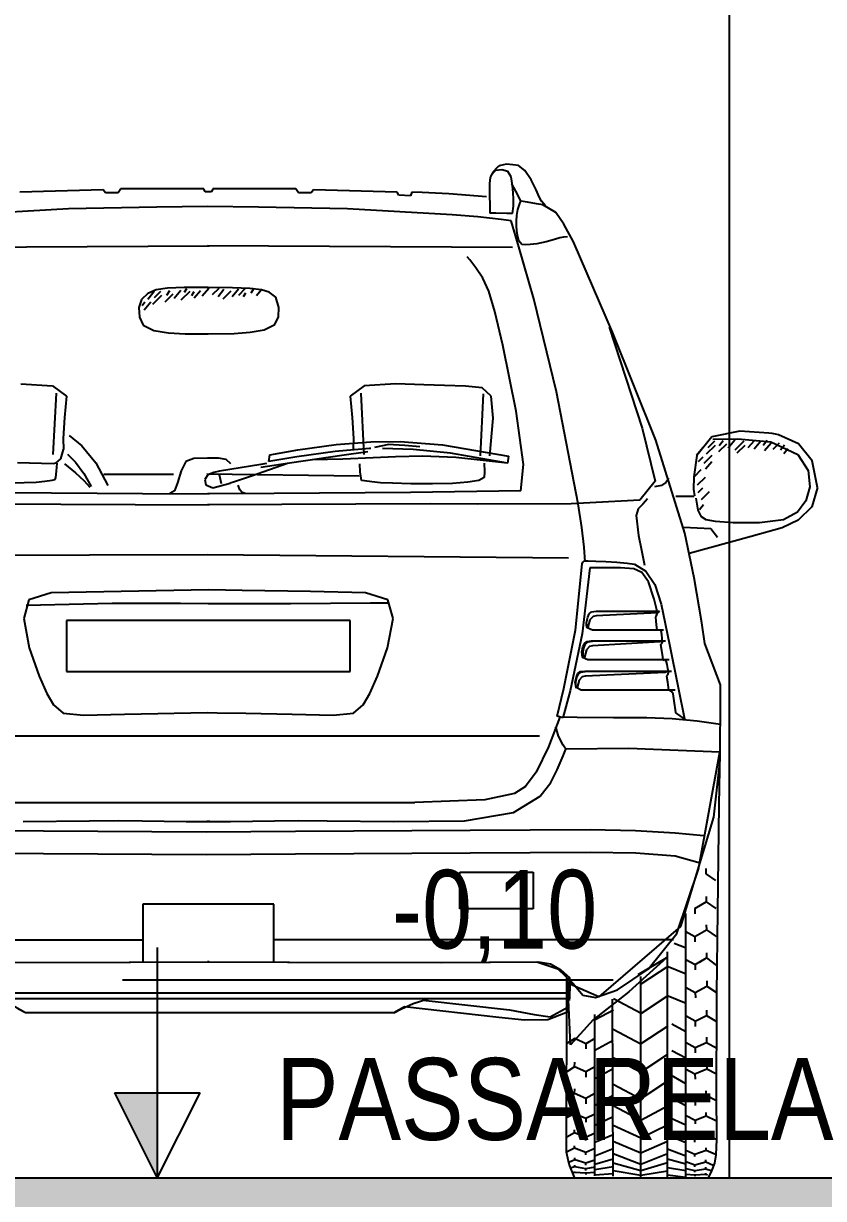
# Model space of a CAD drawing. Header units: millimetres. Extents: x -6300 to 1991, y -4770 to 4545.
# Drawn here: x 1400.937 to 1402.362, y 95.124 to 97.216 of the extents above; entities that cross this region are included whole.
import ezdxf
from ezdxf.enums import TextEntityAlignment as Align

# ---------------------------------------------------------------- set-up
doc = ezdxf.new("R2010")
doc.units = ezdxf.units.MM
doc.header["$LTSCALE"] = 20
doc.header["$MEASUREMENT"] = 0
doc.layers.get('0').update_dxf_attribs({"linetype": 'CONTINUOUS'})
for name, color, linetype in [('COTA', 7, 'CONTINUOUS'), ('E-txt-g', 3, 'CONTINUOUS'), ('MOBIL', 7, 'CONTINUOUS')]:
    doc.layers.add(name, color=color, linetype=linetype)
doc.layers.add('E-Txt-W', color=7, linetype='CONTINUOUS', lineweight=20)
doc.styles.add('F2', font='ARIALN.TTF')
doc.styles.add('REG60', font='romans.shx', dxfattribs={"width": 0.8, "height": 0.15})
doc.styles.add('REG80', font='romans.shx', dxfattribs={"width": 0.8, "height": 0.2})

# ---------------------------------------------------------------- blocks, each defined once
blk = doc.blocks.new('TXT-AMB75')
at = {"layer": 'E-txt-g', "style": 'REG80', "width": 0.8, "flags": 8}
blk.add_attdef('TXT', text='', height=0.2, dxfattribs=at).set_placement((0.0055, 0.2964), align=Align.CENTER)
at = {"layer": 'E-Txt-W', "style": 'REG60', "width": 0.8, "flags": 8}
blk.add_attdef('TXT', text='', height=0.15, dxfattribs=at).set_placement((0.0055, 0.0271), align=Align.CENTER)
blk = doc.blocks.new('Ind-Nivel-CT2')
at = {"color": 4}
for p, q in [((0, 0.5868), (0, 0)), ((-0.0885, 0.5046), (1.16, 0.5046)), ((-0.1089, 0.2177), (0, 0)), ((-0.1089, 0.2177), (0.1089, 0.2177)), ((0, 0), (0.1089, 0.2177))]:
    blk.add_line(p, q, dxfattribs=at)
blk.add_solid([(-0.1089, 0.2177), (0, 0.2177), (0, 0)], dxfattribs=at)
at = {"color": 4, "style": 'F2'}
blk.add_attdef('NIVEL1', (0.1617, 0.6014), '', height=0.2, dxfattribs=at)
blk = doc.blocks.new('Austin Mini arrière')
at = {"color": 8, "linetype": 'Continuous', "flags": 128}
for points in [[(1.1928, -28.829), (1.184, -28.838)], [(1.1956, -28.8232), (1.1878, -28.8318)], [(1.2043, -28.8276), (1.1928, -28.829)], [(1.1975, -28.8218), (1.1956, -28.8232)], [(1.1995, -28.8206), (1.1975, -28.8218)], [(1.2017, -28.8196), (1.1995, -28.8206)], [(1.2124, -28.8177), (1.2017, -28.8196)], [(1.2146, -28.8306), (1.2043, -28.8276)], [(1.2237, -28.8184), (1.2124, -28.8177)], [(1.2336, -28.8201), (1.2237, -28.8184)], [(1.2448, -28.8287), (1.2336, -28.8201)], [(1.2561, -28.8455), (1.2448, -28.8287)], [(1.1833, -28.841), (1.1819, -28.8517)], [(1.1878, -28.8318), (1.1833, -28.841)], [(1.2206, -28.8402), (1.2146, -28.8306)], [(1.223, -28.8555), (1.2206, -28.8402)], [(1.2652, -28.8633), (1.2561, -28.8455)], [(0.494, -28.8633), (0.3452, -28.8675)], [(0.4982, -28.8686), (0.494, -28.8633)], [(0.5204, -28.8686), (0.4982, -28.8686)], [(0.5256, -28.8612), (0.5204, -28.8686)], [(0.6733, -28.8612), (0.5256, -28.8612)], [(0.6754, -28.8665), (0.6733, -28.8612)], [(0.687, -28.8665), (0.6754, -28.8665)], [(0.6892, -28.8612), (0.687, -28.8665)], [(0.8369, -28.8612), (0.6892, -28.8612)], [(0.8421, -28.8686), (0.8369, -28.8612)], [(0.8643, -28.8686), (0.8421, -28.8686)], [(0.8685, -28.8633), (0.8643, -28.8686)], [(1.0173, -28.8675), (0.8685, -28.8633)], [(1.0204, -28.8728), (1.0173, -28.8675)], [(1.0437, -28.8675), (1.0415, -28.8739)], [(1.062, -28.8681), (1.0437, -28.8675)], [(1.1099, -28.8705), (1.062, -28.8681)], [(1.1767, -28.8756), (1.1099, -28.8705)], [(1.1819, -28.8517), (1.1821, -28.8705)], [(1.1821, -28.8705), (1.1826, -28.8934)], [(1.2256, -28.8591), (1.222, -28.8528)], [(1.2241, -28.8686), (1.223, -28.8555)], [(1.225, -28.8793), (1.2241, -28.8686)], [(1.2327, -28.8721), (1.2256, -28.8591)], [(1.2705, -28.8754), (1.2652, -28.8633)], [(1.0415, -28.8739), (1.0204, -28.8728)], [(1.223, -28.9055), (1.2249, -28.892)], [(1.2249, -28.892), (1.225, -28.8793)], [(1.2325, -28.8981), (1.2353, -28.8896)], [(1.2378, -28.8834), (1.2327, -28.8721)], [(1.2353, -28.8896), (1.2371, -28.8848)], [(1.2371, -28.8848), (1.2378, -28.8834)], [(1.2495, -28.8853), (1.2378, -28.8834)], [(1.2658, -28.8883), (1.2495, -28.8853)], [(1.2769, -28.8902), (1.2658, -28.8883)], [(1.2747, -28.8832), (1.2705, -28.8754)], [(1.2821, -28.8918), (1.2747, -28.8832)], [(1.3003, -28.9036), (1.2769, -28.8902)], [(0.4324, -28.8972), (0.2471, -28.9076)], [(0.5893, -28.8941), (0.4324, -28.8972)], [(0.6797, -28.8929), (0.5893, -28.8941)], [(0.7708, -28.8941), (0.6797, -28.8929)], [(0.9293, -28.8972), (0.7708, -28.8941)], [(1.1154, -28.9076), (0.9293, -28.8972)], [(1.1615, -28.9113), (1.1154, -28.9076)], [(1.2029, -28.9159), (1.1615, -28.9113)], [(1.1826, -28.8934), (1.1829, -28.9045)], [(1.1935, -28.9047), (1.1829, -28.9045)], [(1.2131, -28.9052), (1.1935, -28.9047)], [(1.223, -28.9055), (1.2131, -28.9052)], [(1.2302, -28.9191), (1.2306, -28.9088)], [(1.2306, -28.9088), (1.2325, -28.8981)], [(1.3145, -28.9243), (1.3003, -28.9036)], [(1.2209, -28.9182), (1.2029, -28.9159)], [(1.2346, -28.9646), (1.2209, -28.9182)], [(1.2304, -28.9277), (1.2302, -28.9191)], [(1.2308, -28.9354), (1.2304, -28.9277)], [(1.3317, -28.9556), (1.3145, -28.9243)], [(1.2321, -28.9442), (1.2308, -28.9354)], [(1.2346, -28.954), (1.2321, -28.9442)], [(1.2396, -28.9604), (1.2346, -28.954)], [(1.2979, -28.9519), (1.2827, -28.956)], [(1.3075, -28.9489), (1.2979, -28.9519)], [(1.3137, -28.9476), (1.3075, -28.9489)], [(1.3211, -28.9467), (1.3137, -28.9476)], [(0.1395, -28.9657), (0.6828, -28.9627)], [(1.223, -28.9657), (0.6797, -28.9627)], [(1.2613, -29.0571), (1.2346, -28.9646)], [(1.2469, -28.9611), (1.2396, -28.9604)], [(1.2547, -28.9604), (1.2469, -28.9611)], [(1.2663, -28.9591), (1.2547, -28.9604)], [(1.2827, -28.956), (1.2663, -28.9591)], [(1.4014, -29.1167), (1.3317, -28.9556)], [(1.1471, -28.9879), (1.1425, -28.9825)], [(1.1579, -29.0018), (1.1471, -28.9879)], [(1.1703, -29.0205), (1.1579, -29.0018)], [(0.6083, -29.0384), (0.5882, -29.0414)], [(0.6384, -29.0373), (0.6083, -29.0384)], [(0.681, -29.0371), (0.6384, -29.0373)], [(0.7241, -29.0375), (0.681, -29.0371)], [(0.7553, -29.0388), (0.7241, -29.0375)], [(1.1807, -29.0437), (1.1703, -29.0205)], [(0.562, -29.0582), (0.5576, -29.073)], [(0.5732, -29.0477), (0.562, -29.0582)], [(0.5882, -29.0414), (0.5732, -29.0477)], [(0.5849, -29.0442), (0.5732, -29.0582)], [(0.5976, -29.0514), (0.5817, -29.0672)], [(0.5962, -29.0442), (0.5846, -29.0555)], [(0.6178, -29.049), (0.6036, -29.0631)], [(0.612, -29.0432), (0.6065, -29.0514)], [(0.6323, -29.0425), (0.6206, -29.0565)], [(0.6484, -29.0442), (0.6325, -29.0599)], [(0.6425, -29.0394), (0.638, -29.0462)], [(0.6554, -29.0449), (0.651, -29.0517)], [(0.6671, -29.0432), (0.6559, -29.0558)], [(0.6822, -29.0388), (0.6705, -29.0528)], [(0.6997, -29.039), (0.6882, -29.0504)], [(0.7087, -29.0408), (0.6986, -29.0536)], [(0.7213, -29.0439), (0.7071, -29.0579)], [(0.7351, -29.0398), (0.7234, -29.0538)], [(0.7464, -29.0397), (0.7349, -29.0511)], [(0.7477, -29.047), (0.7432, -29.0537)], [(0.776, -29.0414), (0.7553, -29.0388)], [(0.7622, -29.0388), (0.7567, -29.047)], [(0.7755, -29.0418), (0.7672, -29.0517)], [(0.7895, -29.0453), (0.776, -29.0414)], [(0.8015, -29.0546), (0.7895, -29.0453)], [(0.8066, -29.073), (0.8015, -29.0546)], [(1.1914, -29.08), (1.1807, -29.0437)], [(1.3015, -29.2231), (1.2613, -29.0571)], [(0.5576, -29.073), (0.5584, -29.0897)], [(0.5679, -29.063), (0.5635, -29.0698)], [(0.5788, -29.0634), (0.5671, -29.0774)], [(0.806, -29.0893), (0.8066, -29.073)], [(1.2061, -29.1397), (1.1914, -29.08)], [(0.5584, -29.0897), (0.5651, -29.1041)], [(0.7996, -29.103), (0.806, -29.0893)], [(0.5651, -29.1041), (0.5842, -29.1137)], [(0.5842, -29.1137), (0.6104, -29.118)], [(0.6104, -29.118), (0.6397, -29.1194)], [(0.6397, -29.1194), (0.681, -29.1194)], [(0.681, -29.1194), (0.7275, -29.119)], [(0.7275, -29.119), (0.756, -29.1169)], [(0.756, -29.1169), (0.7807, -29.1122)], [(0.7807, -29.1122), (0.7996, -29.103)], [(1.395, -29.1076), (1.4538, -29.2873)], [(1.4786, -29.3087), (1.4014, -29.1167)], [(1.2298, -29.257), (1.2061, -29.1397)], [(0.3474, -29.2088), (0.4036, -29.2124)], [(0.4036, -29.2124), (0.4286, -29.2305)], [(0.4099, -29.2252), (0.4043, -29.3344)], [(0.9589, -29.2124), (0.9339, -29.2305)], [(0.9526, -29.2252), (0.9581, -29.3344)], [(1.0151, -29.2088), (0.9589, -29.2124)], [(1.0648, -29.2104), (1.0151, -29.2088)], [(1.1017, -29.2113), (1.0648, -29.2104)], [(1.1393, -29.2127), (1.1017, -29.2113)], [(1.1692, -29.2157), (1.1393, -29.2127)], [(1.1852, -29.2307), (1.1692, -29.2157)], [(1.3401, -29.4225), (1.3015, -29.2231)], [(0.4286, -29.2305), (0.4251, -29.2684)], [(0.9339, -29.2305), (0.9374, -29.2684)], [(1.1706, -29.2267), (1.1655, -29.3366)], [(1.1887, -29.2699), (1.1852, -29.2307)], [(0.4251, -29.2684), (0.4229, -29.3057)], [(0.9374, -29.2684), (0.9396, -29.3057)], [(1.2429, -29.3524), (1.2298, -29.257)], [(1.1829, -29.337), (1.1887, -29.2699)], [(1.4538, -29.2873), (1.4769, -29.3822)], [(0.4229, -29.3057), (0.4233, -29.3254)], [(0.4331, -29.3005), (0.456, -29.3193)], [(0.9396, -29.3057), (0.9392, -29.3254)], [(1.53, -29.4747), (1.4786, -29.3087)], [(1.578, -29.303), (1.5512, -29.3363)], [(1.6278, -29.293), (1.578, -29.303)], [(1.5796, -29.3073), (1.6246, -29.3067)], [(1.5985, -29.31), (1.5912, -29.3189)], [(1.6189, -29.3092), (1.6072, -29.3233)], [(1.6246, -29.3067), (1.6832, -29.312)], [(1.6799, -29.2962), (1.6278, -29.293)], [(1.6537, -29.31), (1.6424, -29.3226)], [(1.6768, -29.3094), (1.6695, -29.3183)], [(1.6857, -29.2971), (1.6799, -29.2962)], [(1.6913, -29.2982), (1.6857, -29.2971)], [(1.6969, -29.2995), (1.6913, -29.2982)], [(1.7322, -29.3156), (1.6969, -29.2995)], [(0.4186, -29.3423), (0.4233, -29.3254)], [(0.456, -29.3193), (0.4809, -29.3494)], [(0.7909, -29.3349), (0.8406, -29.3264)], [(0.9073, -29.3289), (0.8387, -29.3386)], [(0.8406, -29.3264), (0.9092, -29.3167)], [(0.9685, -29.3238), (0.9073, -29.3289)], [(0.9092, -29.3167), (0.9704, -29.3116)], [(0.9656, -29.3299), (0.9189, -29.3365)], [(0.9692, -29.3238), (0.9685, -29.3238)], [(0.9699, -29.3238), (0.9692, -29.3238)], [(0.9706, -29.3237), (0.9699, -29.3238)], [(0.9704, -29.3116), (1.0232, -29.3113)], [(1.0028, -29.3167), (0.9774, -29.3222)], [(1.0461, -29.3257), (0.9916, -29.324)], [(1.011, -29.317), (1.0028, -29.3167)], [(1.0315, -29.3183), (1.011, -29.317)], [(1.0232, -29.3113), (1.0983, -29.3175)], [(1.0582, -29.3207), (1.0315, -29.3183)], [(1.1128, -29.3321), (1.0461, -29.3257)], [(1.0983, -29.3175), (1.216, -29.3376)], [(1.5622, -29.3223), (1.5505, -29.3363)], [(1.5841, -29.3182), (1.5682, -29.3339)], [(1.5827, -29.3109), (1.5711, -29.3223)], [(1.6043, -29.3158), (1.5901, -29.3298)], [(1.6349, -29.3109), (1.619, -29.3267)], [(1.637, -29.3183), (1.6228, -29.3323)], [(1.6653, -29.311), (1.6536, -29.325)], [(1.6836, -29.3142), (1.6719, -29.3282)], [(1.6832, -29.312), (1.7315, -29.3347)], [(1.6983, -29.3143), (1.6867, -29.3257)], [(1.7075, -29.3176), (1.7002, -29.3265)], [(1.7137, -29.3245), (1.7064, -29.3334)], [(1.757, -29.3458), (1.7322, -29.3156)], [(0.341, -29.3486), (0.4053, -29.3507)], [(0.4053, -29.3507), (0.41, -29.3493)], [(0.41, -29.3493), (0.4186, -29.3423)], [(0.4109, -29.3644), (0.4117, -29.3497)], [(0.4248, -29.3512), (0.4446, -29.3673)], [(0.4305, -29.3338), (0.4445, -29.3483)], [(0.4445, -29.3483), (0.4597, -29.3682)], [(0.4809, -29.3494), (0.5024, -29.3896)], [(0.6413, -29.3469), (0.6326, -29.3637)], [(0.6555, -29.3415), (0.6413, -29.3469)], [(0.6797, -29.3411), (0.6555, -29.3415)], [(0.6996, -29.3412), (0.6797, -29.3411)], [(0.7128, -29.3435), (0.6996, -29.3412)], [(0.7747, -29.3522), (0.7012, -29.3644)], [(0.7215, -29.351), (0.7128, -29.3435)], [(0.8224, -29.3502), (0.7582, -29.3729)], [(0.8297, -29.3493), (0.7747, -29.3573)], [(0.7851, -29.3506), (0.7747, -29.3522)], [(0.789, -29.3471), (0.7909, -29.3349)], [(0.8387, -29.3386), (0.789, -29.3471)], [(0.9189, -29.3365), (0.8297, -29.3493)], [(0.921, -29.3428), (0.8667, -29.3441)], [(0.9748, -29.3402), (0.921, -29.3428)], [(0.9516, -29.3656), (0.9508, -29.3509)], [(1.0149, -29.3384), (0.9748, -29.3402)], [(1.0625, -29.3376), (1.0149, -29.3384)], [(1.1218, -29.3399), (1.0625, -29.3376)], [(1.2141, -29.3497), (1.1128, -29.3321)], [(1.2141, -29.3497), (1.1218, -29.3399)], [(1.1724, -29.3499), (1.1734, -29.3651)], [(1.216, -29.3376), (1.2141, -29.3497)], [(1.5512, -29.3363), (1.546, -29.3745)], [(1.5622, -29.339), (1.5538, -29.3473)], [(1.5782, -29.3361), (1.564, -29.3502)], [(1.5782, -29.3477), (1.5669, -29.3603)], [(1.7315, -29.3347), (1.7498, -29.3631)], [(1.7664, -29.3933), (1.757, -29.3458)], [(0.4093, -29.3751), (0.4109, -29.3644)], [(0.4446, -29.3673), (0.4597, -29.381)], [(0.4597, -29.3682), (0.4726, -29.3912)], [(0.495, -29.3697), (0.6189, -29.3697)], [(0.6326, -29.3637), (0.6265, -29.3851)], [(0.6802, -29.3709), (0.6749, -29.3787)], [(0.95, -29.3729), (0.6786, -29.3697)], [(0.6908, -29.3664), (0.6802, -29.3709)], [(0.7012, -29.3644), (0.6908, -29.3664)], [(0.7007, -29.3702), (0.704, -29.386)], [(0.7582, -29.3729), (0.7279, -29.3833)], [(0.9532, -29.3763), (0.9516, -29.3656)], [(1.1734, -29.3651), (1.1724, -29.3751)], [(1.2378, -29.3993), (1.2429, -29.3524)], [(1.5585, -29.362), (1.547, -29.3734)], [(1.7498, -29.3631), (1.7529, -29.392)], [(0.3205, -29.3853), (0.353, -29.3845)], [(0.353, -29.3845), (0.3748, -29.3835)], [(0.3748, -29.3835), (0.3901, -29.3819)], [(0.3901, -29.3819), (0.403, -29.3801)], [(0.403, -29.3801), (0.4085, -29.3792)], [(0.4085, -29.3792), (0.4093, -29.3751)], [(0.4597, -29.381), (0.4703, -29.3925)], [(0.6265, -29.3851), (0.6211, -29.399)], [(0.6749, -29.3787), (0.6767, -29.3885)], [(0.6767, -29.3885), (0.6892, -29.3936)], [(0.6892, -29.3936), (0.7203, -29.3857)], [(0.7279, -29.3833), (0.7203, -29.3857)], [(0.7373, -29.3971), (0.7341, -29.389)], [(0.954, -29.3805), (0.9532, -29.3763)], [(0.9594, -29.3813), (0.954, -29.3805)], [(0.9724, -29.3831), (0.9594, -29.3813)], [(0.9877, -29.3847), (0.9724, -29.3831)], [(1.0095, -29.3857), (0.9877, -29.3847)], [(1.042, -29.3865), (1.0095, -29.3857)], [(1.0806, -29.3868), (1.042, -29.3865)], [(1.1162, -29.3859), (1.0806, -29.3868)], [(1.1434, -29.3835), (1.1162, -29.3859)], [(1.1629, -29.3805), (1.1434, -29.3835)], [(1.1724, -29.3751), (1.1629, -29.3805)], [(1.4769, -29.3822), (1.4498, -29.4156)], [(1.4886, -29.3895), (1.4762, -29.3919)], [(1.4961, -29.3845), (1.4886, -29.3895)], [(1.5015, -29.3771), (1.4961, -29.3845)], [(1.546, -29.3745), (1.5456, -29.3962)], [(1.5664, -29.3751), (1.5522, -29.3891)], [(1.7529, -29.392), (1.7453, -29.4172)], [(1.7664, -29.3933), (1.7561, -29.4279)], [(0.321, -29.4021), (0.5639, -29.4039)], [(0.5639, -29.4039), (0.6828, -29.4046)], [(0.6211, -29.399), (0.6128, -29.404)], [(0.7986, -29.4039), (0.6797, -29.4046)], [(0.7412, -29.4022), (0.7373, -29.3971)], [(0.7467, -29.404), (0.7412, -29.4022)], [(1.0415, -29.4021), (0.7986, -29.4039)], [(1.2378, -29.3993), (1.0415, -29.4021)], [(1.4638, -29.4135), (1.4551, -29.4231)], [(1.5465, -29.4093), (1.5138, -29.4093)], [(1.5456, -29.3962), (1.5471, -29.4081)], [(1.5536, -29.4334), (1.5504, -29.412)], [(1.5612, -29.3945), (1.5529, -29.4027)], [(1.5731, -29.4011), (1.5589, -29.4152)], [(0.2861, -29.422), (0.6828, -29.4241)], [(1.0764, -29.422), (0.6797, -29.4241)], [(1.1605, -29.4227), (1.0764, -29.422)], [(1.3277, -29.422), (1.1605, -29.4227)], [(1.4498, -29.4156), (1.3277, -29.422)], [(1.3467, -29.4645), (1.3401, -29.4225)], [(1.4466, -29.4311), (1.4434, -29.4428)], [(1.4551, -29.4231), (1.4466, -29.4311)], [(1.5599, -29.4455), (1.5536, -29.4334)], [(1.5633, -29.4242), (1.5561, -29.4331)], [(1.7453, -29.4172), (1.7307, -29.4369)], [(1.7561, -29.4279), (1.7317, -29.4516)], [(1.4434, -29.4428), (1.4477, -29.4787)], [(1.568, -29.451), (1.5599, -29.4455)], [(1.5844, -29.454), (1.568, -29.451)], [(1.6163, -29.4561), (1.5844, -29.454)], [(1.663, -29.4562), (1.6163, -29.4561)], [(1.7056, -29.4506), (1.663, -29.4562)], [(1.7317, -29.4516), (1.7031, -29.465)], [(1.7307, -29.4369), (1.7056, -29.4506)], [(1.3506, -29.4994), (1.3467, -29.4645)], [(1.5765, -29.4668), (1.5279, -29.4647)], [(1.5469, -29.554), (1.53, -29.4747)], [(1.5883, -29.4825), (1.5765, -29.4668)], [(1.7031, -29.465), (1.648, -29.4807)], [(1.4477, -29.4787), (1.4527, -29.505)], [(1.648, -29.4807), (1.5743, -29.5008)], [(0.048, -29.5144), (0.6797, -29.5127)], [(0.6797, -29.5127), (1.3229, -29.5185)], [(1.3526, -29.5257), (1.3506, -29.4994)], [(1.4527, -29.505), (1.4582, -29.5315)], [(1.5743, -29.5008), (1.5375, -29.5108)], [(1.3351, -29.6472), (1.3473, -29.5289)], [(1.3473, -29.5289), (1.3482, -29.5262)], [(1.3609, -29.536), (1.3473, -29.6536)], [(1.3482, -29.5262), (1.3502, -29.5243)], [(1.3502, -29.5243), (1.353, -29.5236)], [(1.353, -29.5236), (1.3581, -29.5238)], [(1.3581, -29.5238), (1.3712, -29.5243)], [(1.385, -29.536), (1.3609, -29.536)], [(1.3712, -29.5243), (1.3892, -29.5252)], [(1.4157, -29.536), (1.385, -29.536)], [(1.3892, -29.5252), (1.4088, -29.5264)], [(1.4088, -29.5264), (1.427, -29.528)], [(1.439, -29.5379), (1.4157, -29.536)], [(1.427, -29.528), (1.4405, -29.53)], [(1.4532, -29.5448), (1.439, -29.5379)], [(1.4405, -29.53), (1.4607, -29.5419)], [(1.4652, -29.5614), (1.4532, -29.5448)], [(1.4607, -29.5419), (1.4764, -29.5662)], [(1.4755, -29.592), (1.4652, -29.5614)], [(1.5604, -29.6343), (1.5469, -29.554)], [(0.4011, -29.5807), (0.3617, -29.5933)], [(0.6818, -29.5755), (0.4011, -29.5807)], [(0.7414, -29.5764), (0.6818, -29.5755)], [(0.8631, -29.5784), (0.7414, -29.5764)], [(0.9614, -29.5807), (0.8631, -29.5784)], [(1.0008, -29.5933), (0.9614, -29.5807)], [(1.4764, -29.5662), (1.4879, -29.6007)], [(0.3617, -29.5933), (0.3523, -29.6262)], [(0.357, -29.6025), (0.5101, -29.5991)], [(0.5101, -29.5991), (0.6314, -29.5991)], [(0.6314, -29.5991), (0.6807, -29.5997)], [(0.6807, -29.5997), (0.7219, -29.5999)], [(0.7219, -29.5999), (0.8273, -29.5999)], [(0.8273, -29.5999), (0.9698, -29.5987)], [(0.9698, -29.5987), (0.9761, -29.5987)], [(0.9761, -29.5987), (0.9859, -29.5986)], [(0.9859, -29.5986), (1.0009, -29.5983)], [(1.0102, -29.6262), (1.0008, -29.5933)], [(1.4773, -29.5993), (1.4755, -29.592)], [(1.4797, -29.6089), (1.4773, -29.5993)], [(1.4879, -29.6007), (1.5026, -29.6728)], [(1.355, -29.6333), (1.357, -29.624)], [(1.3558, -29.6286), (1.357, -29.624)], [(1.357, -29.624), (1.3594, -29.618)], [(1.3594, -29.618), (1.3637, -29.6145)], [(1.3665, -29.6229), (1.3608, -29.6287)], [(1.3637, -29.6145), (1.3718, -29.6134)], [(1.3718, -29.6216), (1.3665, -29.6229)], [(1.3718, -29.6134), (1.4849, -29.6134)], [(1.4815, -29.6161), (1.3718, -29.6216)], [(1.4781, -29.6243), (1.4789, -29.6219)], [(1.4789, -29.6219), (1.4807, -29.6186)], [(1.4815, -29.6161), (1.4797, -29.6089)], [(1.4807, -29.6186), (1.4815, -29.6161)], [(1.4849, -29.6134), (1.4815, -29.6161)], [(0.3523, -29.6262), (0.3621, -29.6789)], [(0.9339, -29.6303), (0.4286, -29.6303)], [(0.4286, -29.6303), (0.4286, -29.7211)], [(0.9339, -29.7211), (0.9339, -29.6303)], [(1.0004, -29.6789), (1.0102, -29.6262)], [(1.3549, -29.6339), (1.3558, -29.6286)], [(1.355, -29.6392), (1.3549, -29.6339)], [(1.3562, -29.6428), (1.355, -29.6333)], [(1.3553, -29.6414), (1.355, -29.6392)], [(1.356, -29.6431), (1.3553, -29.6414)], [(1.3575, -29.6421), (1.356, -29.6431)], [(1.3654, -29.6472), (1.3562, -29.6428)], [(1.3608, -29.6287), (1.3575, -29.6421)], [(1.4788, -29.6309), (1.4781, -29.6243)], [(1.4797, -29.6375), (1.4788, -29.6309)], [(1.4806, -29.6464), (1.4797, -29.6375)], [(1.5659, -29.671), (1.5604, -29.6343)], [(1.3145, -29.751), (1.3351, -29.6472)], [(1.3473, -29.6536), (1.3255, -29.7552)], [(1.4918, -29.6472), (1.3654, -29.6472)], [(1.3656, -29.6667), (1.491, -29.666)], [(1.4826, -29.6474), (1.4806, -29.6464)], [(1.4859, -29.6474), (1.4826, -29.6474)], [(1.491, -29.666), (1.4852, -29.6681)], [(1.4878, -29.6484), (1.4859, -29.6474)], [(1.4888, -29.6551), (1.4878, -29.6484)], [(1.4896, -29.6622), (1.4888, -29.6551)], [(1.4905, -29.6687), (1.4896, -29.6622)], [(0.3621, -29.6789), (0.3801, -29.7293)], [(0.9824, -29.7293), (1.0004, -29.6789)], [(1.3465, -29.6861), (1.3486, -29.6768)], [(1.3478, -29.6956), (1.3465, -29.6861)], [(1.3486, -29.6768), (1.351, -29.6707)], [(1.3488, -29.6872), (1.3497, -29.6818)], [(1.3497, -29.6818), (1.3509, -29.6773)], [(1.3509, -29.6773), (1.3533, -29.6713)], [(1.351, -29.6707), (1.3553, -29.6673)], [(1.3547, -29.682), (1.3513, -29.6954)], [(1.3533, -29.6713), (1.3576, -29.6678)], [(1.3603, -29.6762), (1.3547, -29.682)], [(1.3553, -29.6673), (1.3633, -29.6662)], [(1.3576, -29.6678), (1.3656, -29.6667)], [(1.3657, -29.6749), (1.3603, -29.6762)], [(1.3633, -29.6662), (1.4956, -29.6662)], [(1.4852, -29.6681), (1.3657, -29.6749)], [(1.4873, -29.6735), (1.488, -29.6719)], [(1.4891, -29.6836), (1.4873, -29.6735)], [(1.488, -29.6719), (1.4898, -29.6704)], [(1.4909, -29.6948), (1.4891, -29.6836)], [(1.4898, -29.6704), (1.4905, -29.6687)], [(1.5026, -29.6728), (1.5181, -29.7493)], [(1.5933, -29.7448), (1.5659, -29.671)], [(1.357, -29.7), (1.3478, -29.6956)], [(1.3489, -29.6925), (1.3488, -29.6872)], [(1.3492, -29.6947), (1.3489, -29.6925)], [(1.3498, -29.6964), (1.3492, -29.6947)], [(1.3513, -29.6954), (1.3498, -29.6964)], [(1.5023, -29.7), (1.357, -29.7)], [(1.4917, -29.7002), (1.4909, -29.6948)], [(1.4934, -29.701), (1.4917, -29.7002)], [(1.4956, -29.7007), (1.4934, -29.701)], [(1.497, -29.7016), (1.4956, -29.7007)], [(1.4984, -29.7086), (1.497, -29.7016)], [(0.4286, -29.7211), (0.9339, -29.7211)], [(1.337, -29.7306), (1.3394, -29.7245)], [(1.3379, -29.7313), (1.3403, -29.7253)], [(1.3394, -29.7245), (1.3437, -29.7211)], [(1.3403, -29.7253), (1.3446, -29.7218)], [(1.3437, -29.7211), (1.3517, -29.72)], [(1.3446, -29.7218), (1.3526, -29.7207)], [(1.3517, -29.72), (1.5062, -29.72)], [(1.3526, -29.7207), (1.5006, -29.7203)], [(1.4948, -29.7224), (1.3527, -29.7289)], [(1.5006, -29.7203), (1.4948, -29.7224)], [(1.4982, -29.7299), (1.4988, -29.7274)], [(1.4997, -29.7154), (1.4984, -29.7086)], [(1.4988, -29.7274), (1.5004, -29.7247)], [(1.501, -29.7221), (1.4997, -29.7154)], [(1.5004, -29.7247), (1.501, -29.7221)], [(0.3801, -29.7293), (0.3937, -29.7598)], [(0.9688, -29.7598), (0.9824, -29.7293)], [(1.3349, -29.7399), (1.337, -29.7306)], [(1.3362, -29.7494), (1.3349, -29.7399)], [(1.3358, -29.7411), (1.3367, -29.7358)], [(1.3359, -29.7464), (1.3358, -29.7411)], [(1.3362, -29.7486), (1.3359, -29.7464)], [(1.3369, -29.7504), (1.3362, -29.7486)], [(1.3454, -29.7538), (1.3362, -29.7494)], [(1.3367, -29.7358), (1.3379, -29.7313)], [(1.3383, -29.7494), (1.3369, -29.7504)], [(1.3417, -29.736), (1.3383, -29.7494)], [(1.3473, -29.7302), (1.3417, -29.736)], [(1.3527, -29.7289), (1.3473, -29.7302)], [(1.4998, -29.7399), (1.4982, -29.7299)], [(1.5009, -29.7495), (1.4998, -29.7399)], [(1.5013, -29.7538), (1.5009, -29.7495)], [(1.5181, -29.7493), (1.5292, -29.8053)], [(1.5936, -29.7906), (1.5933, -29.7448)], [(0.3937, -29.7598), (0.4053, -29.7802)], [(0.9571, -29.7802), (0.9688, -29.7598)], [(1.3023, -29.8005), (1.3145, -29.751)], [(1.3255, -29.7552), (1.3128, -29.8033)], [(1.5127, -29.7538), (1.3454, -29.7538)], [(1.503, -29.7547), (1.5013, -29.7538)], [(1.5065, -29.7567), (1.503, -29.7547)], [(1.5093, -29.7604), (1.5065, -29.7567)], [(1.5116, -29.7772), (1.5093, -29.7604)], [(0.4053, -29.7802), (0.4227, -29.7948)], [(0.9398, -29.7948), (0.9571, -29.7802)], [(1.5131, -29.7893), (1.5116, -29.7772)], [(1.5138, -29.7945), (1.5131, -29.7893)], [(1.5924, -29.9027), (1.5936, -29.7906)], [(0.4227, -29.7948), (0.459, -29.7985)], [(0.459, -29.7985), (0.532, -29.797)], [(0.532, -29.797), (0.6797, -29.7939)], [(0.6797, -29.7939), (0.6972, -29.7942)], [(0.6972, -29.7942), (0.7483, -29.7953)], [(0.7483, -29.7953), (0.8305, -29.797)], [(0.8305, -29.797), (0.9035, -29.7985)], [(0.9035, -29.7985), (0.9398, -29.7948)], [(1.3074, -29.8023), (1.2869, -29.8552)], [(1.3128, -29.8033), (1.3023, -29.8005)], [(1.338, -29.8026), (1.3074, -29.8023)], [(1.4031, -29.8031), (1.338, -29.8026)], [(1.4625, -29.8034), (1.4031, -29.8031)], [(1.5072, -29.805), (1.4625, -29.8034)], [(1.5522, -29.8091), (1.5072, -29.805)], [(1.5292, -29.8053), (1.5138, -29.7945)], [(1.5933, -29.815), (1.5522, -29.8091)], [(1.3047, -29.8361), (1.3, -29.8192)], [(0.104, -29.8355), (1.271, -29.8355)], [(1.3133, -29.8522), (1.3047, -29.8361)], [(1.318, -29.8593), (1.3133, -29.8522)], [(1.2869, -29.8552), (1.2654, -29.9003)], [(1.3026, -29.896), (1.3132, -29.8711)], [(1.3132, -29.8711), (1.318, -29.8593)], [(1.4301, -29.8581), (1.318, -29.8593)], [(1.5181, -29.8615), (1.4301, -29.8581)], [(1.5923, -29.8646), (1.5181, -29.8615)], [(1.5545, -30.0725), (1.5923, -29.8646)], [(1.5923, -29.8646), (1.5908, -29.9583)], [(1.2916, -29.9184), (1.3026, -29.896)], [(1.5923, -29.8785), (1.5812, -29.98)], [(1.2654, -29.9003), (1.2462, -29.9257)], [(1.2462, -29.9257), (1.2263, -29.9383)], [(1.2723, -29.9427), (1.2916, -29.9184)], [(0.3136, -29.9542), (1.0489, -29.9542)], [(1.1737, -29.9494), (1.0489, -29.9542)], [(1.2263, -29.9383), (1.1737, -29.9494)], [(1.2251, -29.9717), (1.2723, -29.9427)], [(1.5908, -29.9583), (1.5881, -30.1475)], [(1.1376, -29.9869), (1.2251, -29.9717)], [(0.3515, -29.9876), (0.4694, -29.9866)], [(0.4694, -29.9866), (0.5214, -29.9859)], [(0.5214, -29.9859), (0.5635, -29.9867)], [(0.5635, -29.9867), (0.6418, -29.9879)], [(0.6418, -29.9879), (0.6839, -29.988)], [(0.6786, -29.988), (0.7207, -29.9879)], [(0.6839, -29.988), (0.6786, -29.988)], [(0.7207, -29.9879), (0.799, -29.9867)], [(0.799, -29.9867), (0.8411, -29.9859)], [(0.8411, -29.9859), (0.8931, -29.9866)], [(0.8931, -29.9866), (1.011, -29.9876)], [(1.011, -29.9876), (1.1376, -29.9869)], [(1.5812, -29.98), (1.5222, -30.1751)], [(0.0013, -30.0022), (0.6775, -30.0065)], [(0.6775, -30.0065), (0.8365, -30.0054)], [(0.8365, -30.0054), (1.1474, -30.0033)], [(1.1474, -30.0033), (1.3612, -30.0022)], [(1.3612, -30.0022), (1.4419, -30.004)], [(1.4419, -30.004), (1.5127, -30.0082)], [(1.5127, -30.0082), (1.5638, -30.0128)], [(0.0013, -30.0423), (0.6775, -30.0466)], [(1.1474, -30.0434), (1.3612, -30.0423)], [(1.3612, -30.0423), (1.4426, -30.0435)], [(0.6775, -30.0466), (0.8365, -30.0455)], [(0.8365, -30.0455), (1.1474, -30.0434)], [(1.4426, -30.0435), (1.5127, -30.0489)], [(1.5127, -30.0489), (1.5575, -30.0613)], [(1.1291, -30.1436), (1.1291, -30.0782)], [(1.1291, -30.0782), (1.2599, -30.0782)], [(1.2599, -30.0782), (1.2599, -30.1436)], [(1.5158, -30.1876), (1.5545, -30.0725)], [(1.5676, -30.0718), (1.5676, -30.0813)], [(1.5676, -30.0813), (1.5849, -30.0929)], [(1.5679, -30.1217), (1.568, -30.1312)], [(0.7978, -30.1352), (0.5647, -30.1352)], [(0.5647, -30.1352), (0.5647, -30.2384)], [(0.7978, -30.2384), (0.7978, -30.1352)], [(1.2599, -30.1436), (1.1291, -30.1436)], [(1.5476, -30.1426), (1.568, -30.1312)], [(1.5476, -30.1426), (1.5477, -30.152)], [(1.568, -30.1312), (1.5852, -30.1428)], [(1.5319, -30.6224), (1.5318, -30.1519)], [(1.5881, -30.1475), (1.5865, -30.2946)], [(1.5222, -30.1751), (1.3766, -30.3001)], [(1.4646, -30.2507), (1.5158, -30.1876)], [(1.5316, -30.1837), (1.5478, -30.1928)], [(1.548, -30.1925), (1.5684, -30.181)], [(1.5683, -30.1716), (1.5684, -30.181)], [(1.5684, -30.181), (1.5856, -30.1927)], [(-0.1472, -30.1985), (0.5647, -30.1985)], [(1.5097, -30.1985), (0.7978, -30.1985)], [(1.5321, -30.2134), (1.5112, -30.2052)], [(1.548, -30.1925), (1.548, -30.2019)], [(1.4978, -30.2299), (1.4301, -30.2914)], [(1.4471, -30.2603), (1.4978, -30.2299)], [(1.4994, -30.6217), (1.4993, -30.2202)], [(1.5484, -30.2423), (1.5687, -30.2309)], [(1.5559, -30.2381), (1.5687, -30.2309)], [(1.5687, -30.2215), (1.5687, -30.2309)], [(1.5687, -30.2309), (1.5867, -30.2445)], [(0.2671, -30.239), (0.5401, -30.2385)], [(0.2701, -30.239), (0.5424, -30.2385)], [(0.5401, -30.2385), (0.6828, -30.238)], [(0.5424, -30.2385), (0.6828, -30.238)], [(0.6828, -30.238), (0.6797, -30.238)], [(0.6797, -30.238), (0.8224, -30.2385)], [(0.6828, -30.238), (0.8255, -30.2385)], [(0.8224, -30.2385), (1.0954, -30.239)], [(0.8255, -30.2385), (1.0986, -30.239)], [(1.0954, -30.239), (1.2663, -30.238)], [(1.0986, -30.239), (1.2694, -30.238)], [(1.2663, -30.238), (1.3035, -30.2501)], [(1.2694, -30.238), (1.2905, -30.2414)], [(1.2905, -30.2414), (1.3088, -30.2516)], [(1.3035, -30.2501), (1.331, -30.2766)], [(1.3088, -30.2516), (1.3243, -30.2655)], [(1.4101, -30.2876), (1.4646, -30.2507)], [(1.4999, -30.2461), (1.4515, -30.2778)], [(1.5321, -30.2598), (1.5004, -30.2467)], [(1.532, -30.2336), (1.5482, -30.2427)], [(1.5484, -30.2423), (1.5484, -30.2518)], [(1.3194, -30.5769), (1.3196, -30.2667)], [(1.3262, -30.3856), (1.3211, -30.2655)], [(1.3243, -30.2655), (1.3243, -30.3035)], [(1.4516, -30.6205), (1.4515, -30.2636)], [(1.5691, -30.2713), (1.5691, -30.2808)], [(0.0395, -30.2929), (1.3211, -30.2929)], [(1.3211, -30.2929), (1.3211, -30.3276)], [(1.3257, -30.2734), (1.3241, -30.3067)], [(1.3296, -30.2796), (1.3257, -30.2734)], [(1.3634, -30.294), (1.3296, -30.2796)], [(1.331, -30.2766), (1.3486, -30.2971)], [(1.4301, -30.2914), (1.3666, -30.341)], [(1.3707, -30.301), (1.4101, -30.2876)], [(1.5324, -30.2835), (1.5486, -30.2925)], [(1.5487, -30.2922), (1.5691, -30.2808)], [(1.5487, -30.2922), (1.5488, -30.3016)], [(1.5691, -30.2808), (1.5864, -30.2924)], [(1.3243, -30.3035), (0.0445, -30.3035)], [(1.0254, -30.3214), (1.0458, -30.3122)], [(1.0458, -30.3122), (1.0724, -30.3035)], [(1.0638, -30.3058), (1.2178, -30.3233)], [(1.3486, -30.2971), (1.3707, -30.301)], [(1.3766, -30.3001), (1.3634, -30.294)], [(1.4023, -30.6194), (1.4014, -30.3045)], [(1.4522, -30.33), (1.4029, -30.3039)], [(1.4999, -30.298), (1.4521, -30.3297)], [(1.5321, -30.3118), (1.5004, -30.2986)], [(1.5865, -30.2946), (1.5861, -30.4979)], [(0.3556, -30.3288), (0.3365, -30.3178)], [(0.3556, -30.3288), (0.3417, -30.3214)], [(1.0115, -30.3288), (0.3556, -30.3288)], [(1.0306, -30.3178), (1.0115, -30.3288)], [(1.0115, -30.3288), (1.0254, -30.3214)], [(1.1987, -30.337), (1.0306, -30.3178)], [(1.2178, -30.3233), (1.2614, -30.3316)], [(1.2614, -30.3316), (1.2904, -30.3354)], [(1.3211, -30.3276), (1.286, -30.3411)], [(1.2904, -30.3354), (1.3203, -30.3192)], [(1.3697, -30.6187), (1.3695, -30.3316)], [(1.4029, -30.3239), (1.3703, -30.3412)], [(1.5322, -30.3338), (1.5484, -30.3428)], [(1.5484, -30.3433), (1.5687, -30.3332)], [(1.5687, -30.3238), (1.5687, -30.3332)], [(1.5687, -30.3332), (1.5863, -30.3442)], [(1.2446, -30.3416), (1.1987, -30.337)], [(1.286, -30.3411), (1.2446, -30.3416)], [(1.3666, -30.341), (1.3262, -30.3856)], [(1.4995, -30.3523), (1.4517, -30.384)], [(1.5319, -30.3621), (1.5071, -30.3489)], [(1.5484, -30.3433), (1.5484, -30.3528)], [(1.3338, -30.3742), (1.3199, -30.3831)], [(1.3538, -30.3835), (1.3338, -30.3742)], [(1.3695, -30.3743), (1.3538, -30.3835)], [(1.4517, -30.3843), (1.4024, -30.3582)], [(1.5687, -30.3717), (1.5688, -30.3811)], [(1.3538, -30.3835), (1.3537, -30.3929)], [(1.4024, -30.3781), (1.3698, -30.3955)], [(1.5319, -30.4095), (1.5071, -30.3964)], [(1.5322, -30.3813), (1.5484, -30.3903)], [(1.5484, -30.3903), (1.5688, -30.3811)], [(1.5484, -30.3903), (1.5485, -30.3998)], [(1.5688, -30.3811), (1.5868, -30.3912)], [(1.3337, -30.4245), (1.3338, -30.4165)], [(1.4516, -30.4346), (1.4023, -30.4085)], [(1.4993, -30.4026), (1.4515, -30.4343)], [(1.5691, -30.4188), (1.5692, -30.4283)], [(1.3337, -30.4245), (1.3197, -30.4334)], [(1.3536, -30.4338), (1.3337, -30.4245)], [(1.3536, -30.4338), (1.3535, -30.4432)], [(1.3694, -30.4246), (1.3536, -30.4338)], [(1.4023, -30.4285), (1.3697, -30.4458)], [(1.5318, -30.4547), (1.4993, -30.4359)], [(1.5312, -30.4284), (1.5481, -30.4371)], [(1.5481, -30.4371), (1.5692, -30.4283)], [(1.5481, -30.4371), (1.5482, -30.4466)], [(1.5692, -30.4283), (1.5865, -30.4371)], [(1.4516, -30.482), (1.4023, -30.456)], [(1.4993, -30.45), (1.4515, -30.4818)], [(1.3337, -30.472), (1.3197, -30.4808)], [(1.3337, -30.472), (1.3338, -30.464)], [(1.3536, -30.4813), (1.3337, -30.472)], [(1.3536, -30.4813), (1.3535, -30.4907)], [(1.3694, -30.4721), (1.3536, -30.4813)], [(1.4023, -30.4759), (1.3697, -30.4933)], [(1.5319, -30.4941), (1.4993, -30.4769)], [(1.5326, -30.4749), (1.5483, -30.4843)], [(1.5483, -30.4843), (1.5683, -30.4753)], [(1.5683, -30.4753), (1.5682, -30.4674)], [(1.5683, -30.4753), (1.5851, -30.484)], [(1.4516, -30.5201), (1.4023, -30.494)], [(1.4993, -30.4946), (1.4516, -30.5201)], [(1.5483, -30.4843), (1.5484, -30.4937)], [(1.5861, -30.4979), (1.5865, -30.5258)], [(1.3337, -30.5085), (1.3193, -30.5154)], [(1.3337, -30.5085), (1.3337, -30.5029)], [(1.3536, -30.5168), (1.3337, -30.5085)], [(1.3536, -30.5168), (1.3535, -30.523)], [(1.3697, -30.5088), (1.3536, -30.5168)], [(1.4023, -30.5135), (1.3697, -30.5294)], [(1.5319, -30.5288), (1.4993, -30.5139)], [(1.5321, -30.5116), (1.5482, -30.5198)], [(1.5482, -30.5198), (1.5681, -30.5119)], [(1.5482, -30.5198), (1.5482, -30.526)], [(1.5681, -30.5119), (1.5682, -30.5063)], [(1.5681, -30.5119), (1.5854, -30.5204)], [(1.3337, -30.5423), (1.3198, -30.55)], [(1.3337, -30.5423), (1.3337, -30.5367)], [(1.3536, -30.5505), (1.3337, -30.5423)], [(1.3697, -30.5427), (1.3536, -30.5505)], [(1.4516, -30.5516), (1.4023, -30.5291)], [(1.4993, -30.5283), (1.4516, -30.5516)], [(1.568, -30.5457), (1.568, -30.5401)], [(1.5865, -30.5258), (1.5867, -30.5538)], [(1.3337, -30.5698), (1.3337, -30.5655)], [(1.3536, -30.5561), (1.3536, -30.5505)], [(1.4023, -30.5455), (1.3697, -30.5597)], [(1.4516, -30.5786), (1.4023, -30.5574)], [(1.4993, -30.5579), (1.4516, -30.5786)], [(1.5319, -30.5603), (1.4993, -30.5463)], [(1.532, -30.5455), (1.548, -30.5535)], [(1.548, -30.5535), (1.568, -30.5457)], [(1.548, -30.5591), (1.548, -30.5535)], [(1.568, -30.5457), (1.5858, -30.5535)], [(1.5867, -30.5538), (1.5855, -30.5816)], [(1.3337, -30.5698), (1.3194, -30.5765)], [(1.3237, -30.5978), (1.3194, -30.5769)], [(1.3536, -30.577), (1.3337, -30.5698)], [(1.3696, -30.5701), (1.3536, -30.577)], [(1.3537, -30.5813), (1.3536, -30.577)], [(1.4023, -30.5709), (1.3697, -30.584)], [(1.4516, -30.5988), (1.4023, -30.5799)], [(1.4993, -30.5796), (1.4516, -30.5988)], [(1.5319, -30.5839), (1.4993, -30.5714)], [(1.532, -30.5728), (1.5479, -30.58)], [(1.5479, -30.58), (1.5678, -30.5732)], [(1.5479, -30.5843), (1.5479, -30.58)], [(1.5678, -30.5732), (1.5679, -30.5689)], [(1.5678, -30.5732), (1.5848, -30.5802)], [(1.5855, -30.5816), (1.5828, -30.596)], [(1.3338, -30.5904), (1.3232, -30.5949)], [(1.3343, -30.6232), (1.3237, -30.5978)], [(1.3339, -30.6028), (1.3269, -30.6048)], [(1.3338, -30.5904), (1.3338, -30.5869)], [(1.3536, -30.5964), (1.3338, -30.5904)], [(1.3339, -30.6028), (1.3339, -30.5998)], [(1.3536, -30.6061), (1.3339, -30.6028)], [(1.3697, -30.5906), (1.3536, -30.5964)], [(1.3537, -30.5999), (1.3536, -30.5964)], [(1.3696, -30.6031), (1.3536, -30.6061)], [(1.3536, -30.6091), (1.3536, -30.6061)], [(1.4023, -30.5889), (1.3697, -30.5986)], [(1.4023, -30.6028), (1.3697, -30.6079)], [(1.4516, -30.6099), (1.4023, -30.5961)], [(1.4993, -30.5956), (1.4516, -30.6099)], [(1.5319, -30.5979), (1.4993, -30.5889)], [(1.5319, -30.6101), (1.4993, -30.6044)], [(1.5317, -30.5933), (1.5478, -30.5994)], [(1.5318, -30.6058), (1.5479, -30.6091)], [(1.5478, -30.5994), (1.5677, -30.5937)], [(1.5478, -30.6029), (1.5478, -30.5994)], [(1.5479, -30.6091), (1.5675, -30.6061)], [(1.5675, -30.6061), (1.5676, -30.6031)], [(1.5675, -30.6061), (1.5768, -30.609)], [(1.5677, -30.5937), (1.5677, -30.5902)], [(1.5677, -30.5937), (1.5807, -30.5996)], [(1.5828, -30.596), (1.5778, -30.6099)], [(1.3337, -30.6127), (1.331, -30.6135)], [(1.3337, -30.6127), (1.3336, -30.6108)], [(1.3537, -30.6143), (1.3337, -30.6127)], [(1.5711, -30.6232), (1.3343, -30.6232)], [(1.3696, -30.6129), (1.3537, -30.6143)], [(1.3537, -30.6143), (1.3537, -30.6162)], [(1.4023, -30.6154), (1.3697, -30.6175)], [(1.4516, -30.6182), (1.4023, -30.6097)], [(1.4994, -30.6107), (1.4516, -30.6182)], [(1.4994, -30.6173), (1.5319, -30.621)], [(1.5318, -30.6157), (1.5476, -30.6173)], [(1.5476, -30.6173), (1.5677, -30.6161)], [(1.5476, -30.6173), (1.5477, -30.6192)], [(1.5478, -30.6121), (1.5479, -30.6091)], [(1.5677, -30.6161), (1.5677, -30.6141)], [(1.5677, -30.6161), (1.5704, -30.6168)], [(1.5778, -30.6099), (1.571, -30.6233)]]:
    blk.add_lwpolyline(points, dxfattribs=at)

msp = doc.modelspace()

# ---------------------------------------------------------------- hatches: boundary and pattern name
at = {"layer": 'COTA', "linetype": 'Continuous'}
h = msp.add_hatch(dxfattribs=at)
h.set_pattern_fill('ANSI38', color=8, scale=0.4, style=0)
h.set_pattern_definition([(45, (92.556543, -69.83677), (-0.035355339, 0.035355339), []), (135, (92.556543, -69.83677), (-0.1060660172, 0.035355339), [0.125, -0.075])])
h.paths.add_polyline_path([(1394.341, 95.3596), (1395.4467, 95.3596), (1395.4467, 93.9496), (1399.6464, 93.9496), (1399.6464, 95.3596), (1400.2327, 95.3596), (1400.2327, 95.1596), (1403.4941, 95.1596), (1403.4941, 95.2596), (1414.3441, 95.2596), (1414.3441, 95.1596), (1417.0411, 95.1596), (1417.0379, 94.6117), (1399.9713, 93.6377), (1394.341, 93.6307)])

# ---------------------------------------------------------------- linework, layer by layer
at = {"layer": 'COTA', "color": 2, "linetype": 'Continuous'}
msp.add_line((1402.1941, 100.5596, 1.8296), (1402.1941, 95.1596, 2.0762), dxfattribs=at)
at = {"layer": 'COTA', "color": 1, "linetype": 'Continuous'}
msp.add_line((1403.4941, 95.1596), (1400.2327, 95.1596), dxfattribs=at)

# ---------------------------------------------------------------- block references
msp.add_blockref('Austin Mini arrière', (1400.5851, 125.7828, -2.0762))
at = {"layer": 'MOBIL', "color": 8, "linetype": 'Continuous'}
ref = msp.add_blockref('Ind-Nivel-CT2', (1401.1753, 95.1596), dxfattribs=dict(at, xscale=0.7, yscale=0.7, zscale=0.7))
ref.add_attrib('NIVEL1', '    -0,10', (1401.4152, 95.5687), dxfattribs={"layer": '0', "height": 0.14, "style": 'F2'})
ref = msp.add_blockref('TXT-AMB75', (1401.8794, 95.0119), dxfattribs=dict(at, xscale=0.7290000000000001, yscale=0.7290000000000001, zscale=0.7290000000000001))
ref.add_attrib('TXT', 'PASSARELA', dxfattribs={"layer": 'E-txt-g', "color": 2, "height": 0.1458, "style": 'F2'}).set_placement((1401.8834, 95.228), align=Align.CENTER)

doc.saveas('drawing.dxf')
